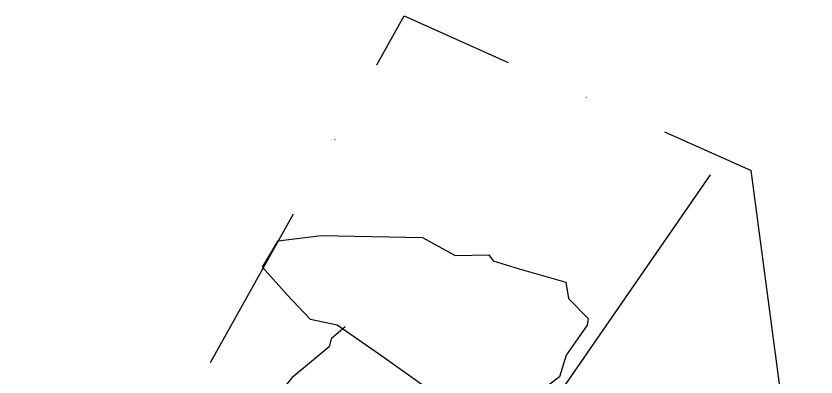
# Model space of a CAD drawing. Header units: metres. Extents: x -60 to 120, y -1911 to -1588.
# Drawn here: x 0.3 to 117.9, y -1640.6 to -1587.5 of the extents above; entities that cross this region are included whole.
import ezdxf

# ---------------------------------------------------------------- set-up
doc = ezdxf.new("R2010")
doc.units = ezdxf.units.M
doc.header["$LTSCALE"] = 25
doc.header["$MEASUREMENT"] = 0
doc.linetypes.add('STRICHPUNKTX2', pattern=[2, 1, -0.5, 0, -0.5])
for name, color, linetype in [('GRABUNGSGRENZE', 3, 'STRICHPUNKTX2'), ('STEINE', 4, 'CONTINUOUS'), ('TPROFIL', 3, 'CONTINUOUS')]:
    doc.layers.add(name, color=color, linetype=linetype)

msp = doc.modelspace()

# ---------------------------------------------------------------- linework, layer by layer
at = {"layer": 'GRABUNGSGRENZE', "flags": 128}
msp.add_lwpolyline([(117.86, -1800.11), (90.53, -1861.52), (-50.33, -1772.8), (-60.35, -1760.61), (25.59, -1644.46), (57.35, -1587.54), (108.32, -1610.28)], dxfattribs=at)
at = {"layer": 'STEINE'}
for points in [[(71.49, -1646.2), (63.39, -1642.88), (60.34, -1642.01), (53.72, -1637.31), (47.51, -1633.02), (43.59, -1632.15), (40.13, -1628.48), (36.57, -1624.45), (38.86, -1620.58), (45.18, -1619.83), (60.06, -1620.1), (64.84, -1622.76), (69.79, -1622.66), (70.45, -1623.53), (74.27, -1624.7), (81.09, -1626.7), (81.5, -1629.09), (84.4, -1632), (84.24, -1633.02), (81.18, -1637.4), (80.16, -1640.61), (76.74, -1643.2), (73.22, -1646.35), (71.49, -1646.2)], [(48.68, -1633.23), (46.64, -1635.01), (46.33, -1636.18), (40.88, -1640.76), (38.58, -1643.56), (37.86, -1646.16), (39.49, -1648.5), (40.97, -1649.57), (44.94, -1651.01), (45.7, -1651.11), (45.5, -1652.13), (50.9, -1653.61), (53.7, -1652.39), (56.25, -1651.43), (57.42, -1652.35), (59.97, -1653.16), (61.55, -1652.5), (62.77, -1649.35), (62.63, -1645.17), (62.42, -1643.59), (63.39, -1642.88)]]:
    msp.add_lwpolyline(points, dxfattribs=at)
at = {"layer": 'TPROFIL'}
for points in [[(102.3, -1610.88), (36.82, -1705.71)], [(116.49, -1671.58), (108.32, -1610.28)]]:
    msp.add_lwpolyline(points, dxfattribs=at)

doc.saveas('drawing.dxf')
